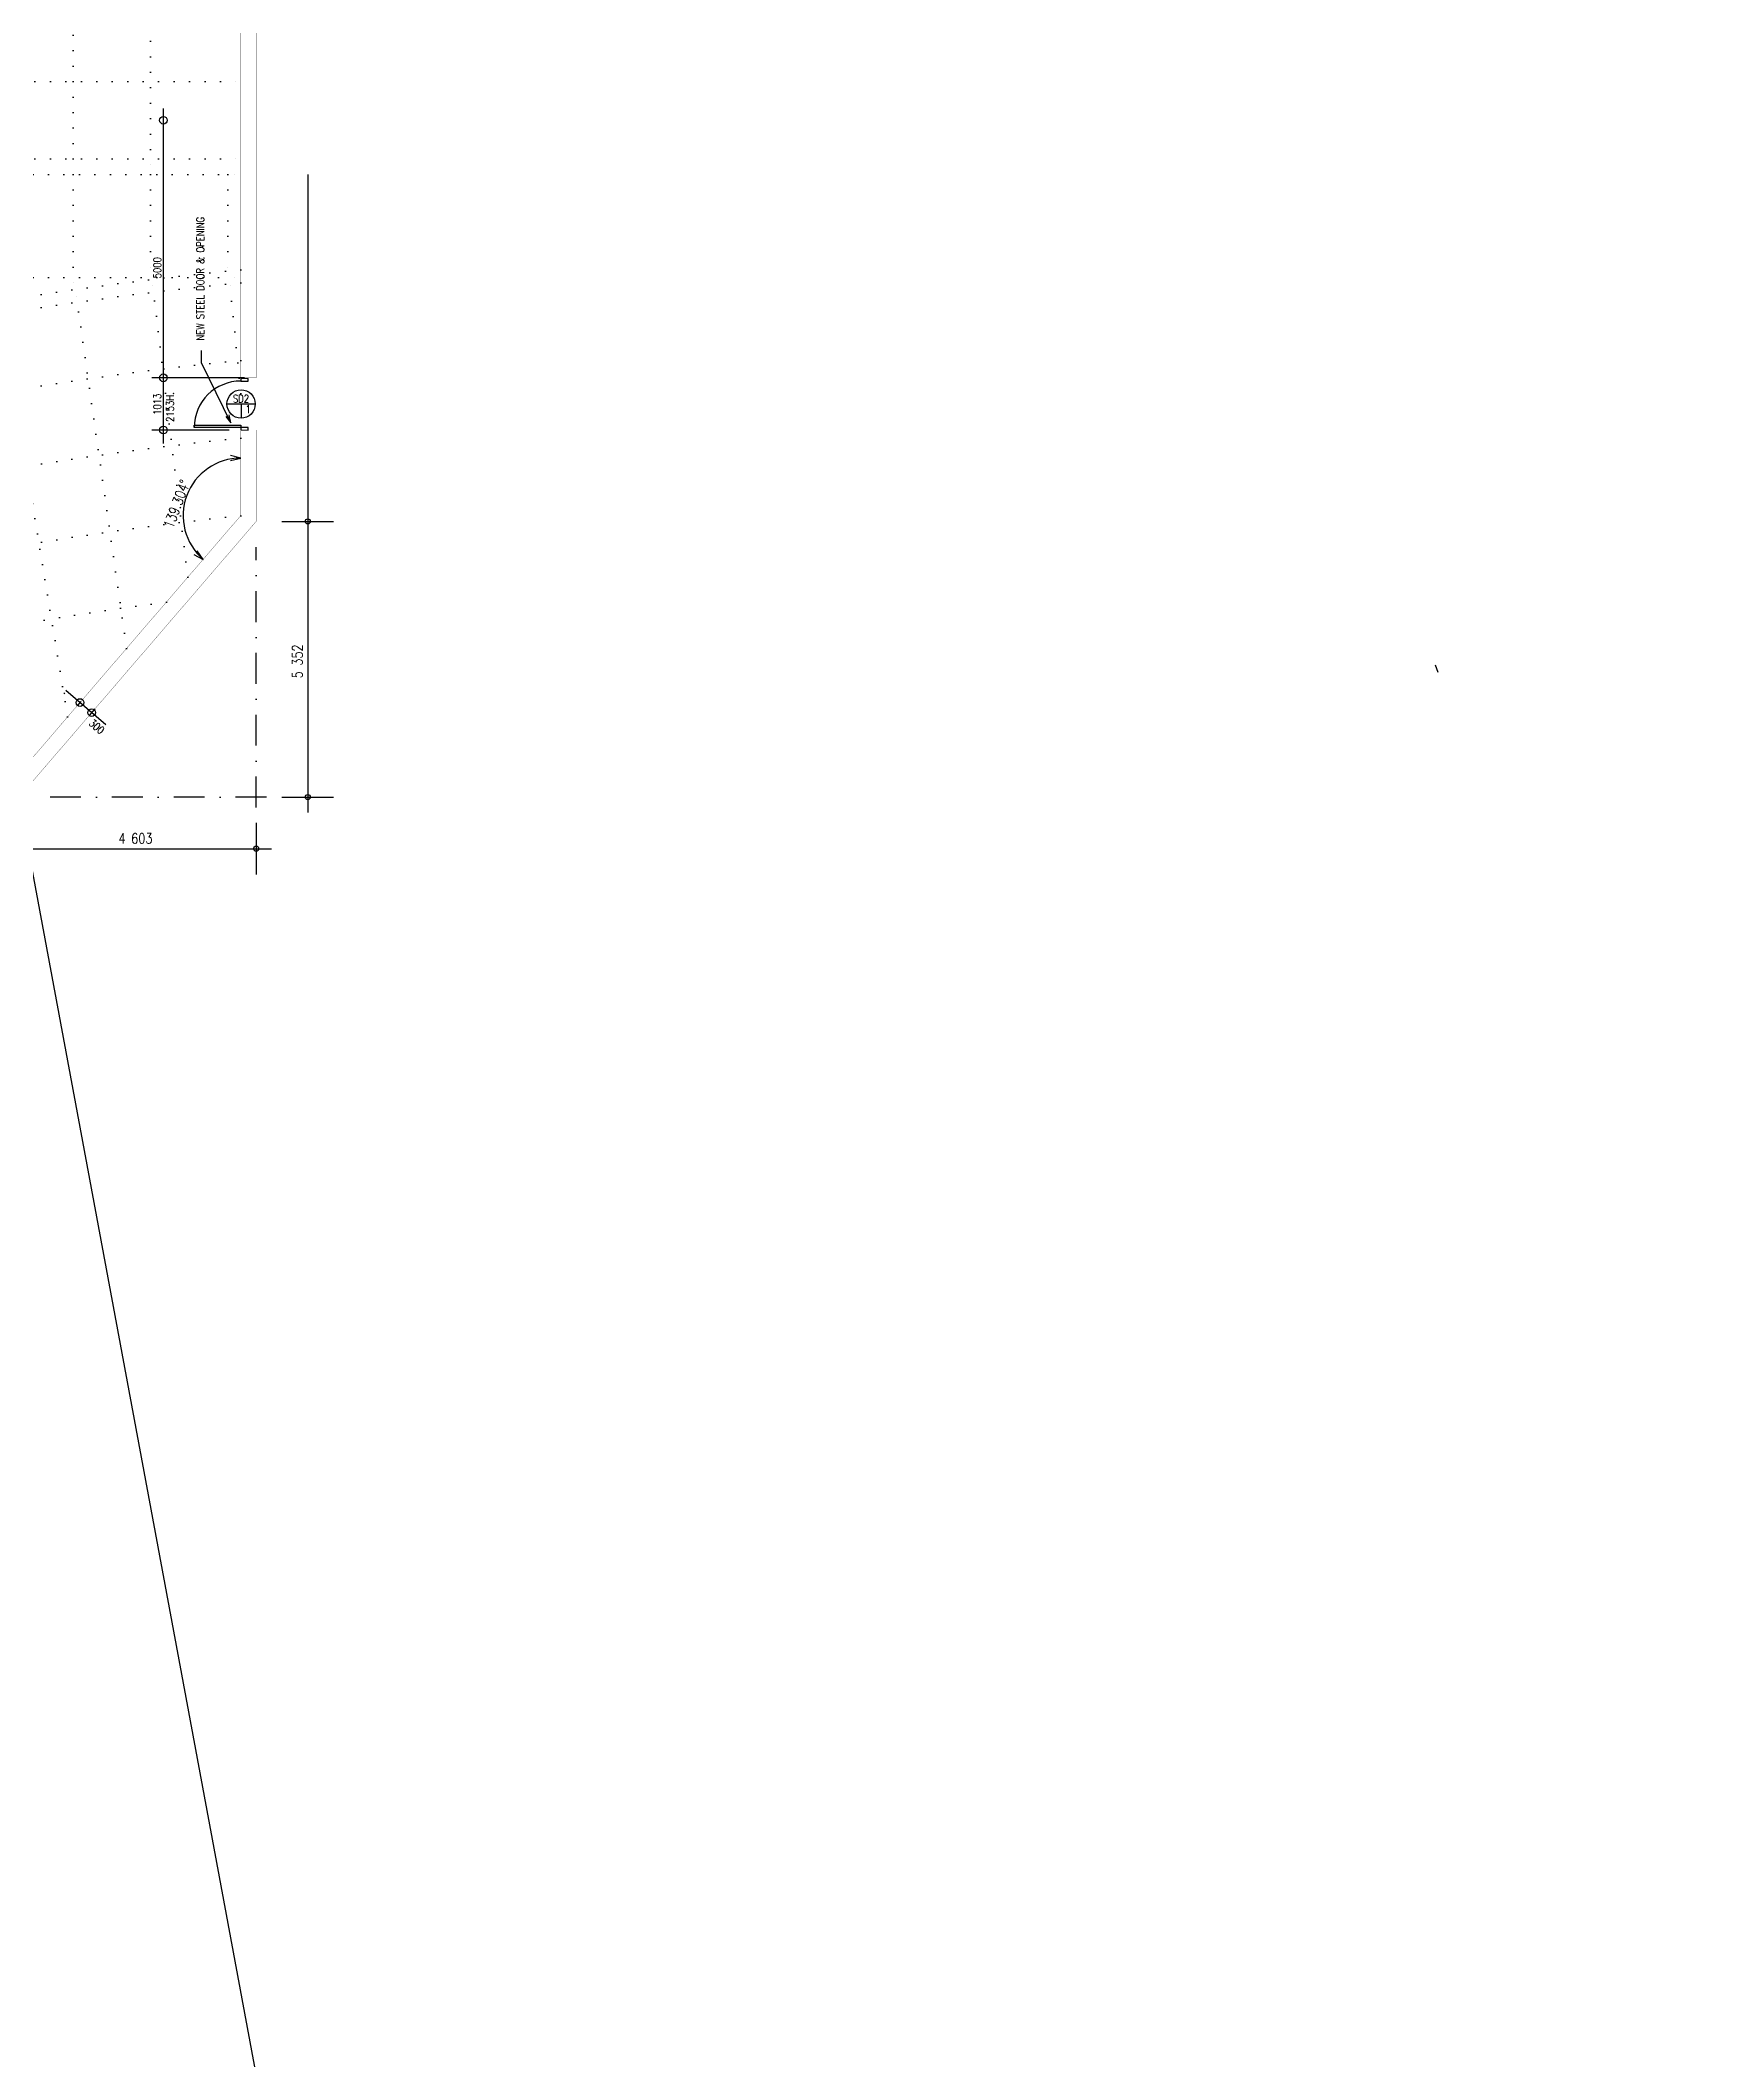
# Model space of a CAD drawing. Header units: millimetres. Extents: x -164841 to 156300, y -101000 to 60475.
# Drawn here: x -10388 to 22103, y -54845 to -15650 of the extents above; entities that cross this region are included whole.
import ezdxf

# ---------------------------------------------------------------- set-up
doc = ezdxf.new("R2010")
doc.units = ezdxf.units.MM
doc.header["$LTSCALE"] = 1200
for name, pattern in [('s1103a$0$DASHDOT', [1, 0.5, -0.25, 0, -0.25]), ('s1103a$0$DOT', [0.25, 0, -0.25]), ('s3103a$0$DOT', [0.25, 0, -0.25])]:
    doc.linetypes.add(name, pattern=pattern)
for name, color, linetype in [('s1103a$0$11', 7, 'Continuous'), ('s1103a$0$12', 7, 'Continuous'), ('s1103a$0$29', 7, 'Continuous'), ('s1103a$0$30', 7, 'Continuous'), ('s1103a$0$4', 7, 'Continuous'), ('s1103a$0$9', 7, 'Continuous'), ('s3103a$0$4', 7, 'Continuous'), ('s3103a$0$9', 7, 'Continuous')]:
    doc.layers.add(name, color=color, linetype=linetype)
doc.styles.add('s1103a$0$STANDARD', font='SIMPLEX')

# ---------------------------------------------------------------- blocks, each defined once
blk = doc.blocks.new('s1103a$0$D1050B')
at = {"layer": 's1103a$0$30', "color": 14, "linetype": 'Continuous'}
blk.add_lwpolyline([(0.05, 0.15), (0.05, 1.1), (0.1, 1.1), (0.1, 0.15), (0, 0.1501), (0, 0), (0.05, 0), (0.05, 0.15)], dxfattribs=at)
blk.add_lwpolyline([(1, 0), (1.05, -0.0001), (1.0499, 0.15), (1, 0.1499)], close=True, dxfattribs=at)
blk.add_arc((0.05, 0.150013), 0.950003, 359.999967, 89.999967, dxfattribs=at)
blk = doc.blocks.new('s1103a$0$DRMK2')
at = {"layer": 's1103a$0$29', "color": 3, "linetype": 'Continuous'}
for p, q in [((-0.275, 0), (0.275, 0)), ((0, 0), (0, -0.275))]:
    blk.add_line(p, q, dxfattribs=at)
blk.add_circle((0, 0), 0.275, dxfattribs=at)
at = {"layer": 's1103a$0$29', "color": 3, "linetype": 'Continuous', "style": 's1103a$0$STANDARD', "width": 0.8}
for tag, p in [('TAG6', (-0.2183, 0.03)), ('TAG1', (-0.1587, 0.03)), ('TAG5', (-0.2242, -0.175)), ('TAG4', (-0.1647, -0.175)), ('TAG3', (0.0258, -0.175)), ('TAG2', (0.0853, -0.175))]:
    blk.add_attdef(tag, p, '', height=0.15, rotation=359.99999, dxfattribs=at)
blk = doc.blocks.new('s1103a')
at = {"layer": 's1103a$0$11', "color": 14, "linetype": 'Continuous'}
blk.add_line((16735, -27920), (16686, -27779), dxfattribs=at)
at = {"layer": 's1103a$0$12', "color": 2, "linetype": 'Continuous'}
for p, q in [((-8000, -23476), (-8000, -16974)), ((-5200, -18250), (-5200, -30639)), ((-7261, -21910), (-7261, -21670)), ((-6691, -23071), (-7261, -21910)), ((-6425, -22200), (-8225, -22200)), ((-6725, -23213), (-8225, -23213)), ((-5700, -24987), (-4700, -24987)), ((-9917, -28313), (-9933, -28331)), ((-9118, -28933), (-9892, -28268)), ((-9604, -28486), (-9668, -28560)), ((-9329, -28626), (-9440, -28755)), ((0, -88500), (-10803, -30340)), ((-5700, -30339), (-4700, -30339)), ((-6200, -30840), (-6200, -31840)), ((-11103, -31340), (-5900, -31340))]:
    blk.add_line(p, q, dxfattribs=at)
at = {"layer": 's1103a$0$12', "color": 2, "linetype": 's1103a$0$DASHDOT'}
for p, q in [((-6200, -30540), (-6200, -25487)), ((-6000, -30339), (-10303, -30340))]:
    blk.add_line(p, q, dxfattribs=at)
at = {"layer": 's1103a$0$12', "color": 2, "linetype": 'Continuous'}
for points in [[(-6791, -22952), (-6691, -23071), (-6724, -22919)], [(-6700, -23808), (-6500, -23758), (-6700, -23708)], [(-7413, -25631), (-7229, -25724), (-7348, -25556)]]:
    blk.add_lwpolyline(points, dxfattribs=at)
for centre, radius in [((-8000, -17200), 75), ((-8000, -22200), 75), ((-8000, -22200), 75), ((-8000, -23213), 75), ((-5200, -24987), 50), ((-9619, -28503), 75), ((-9619, -28503), 75), ((-9391, -28698), 75), ((-5200, -30339), 50), ((-6200, -31340), 50)]:
    blk.add_circle(centre, radius, dxfattribs=at)
blk.add_arc((-6500, -24876), 1118, 90, 229.3043, dxfattribs=at)
blk.add_point((-7239, -19656), dxfattribs=at)
at = {"layer": 's1103a$0$4', "color": 7, "linetype": 's1103a$0$DOT'}
for p, q in [((-69050, -18250), (-6500, -18250)), ((-9750, -18250), (-9750, -20490)), ((-8250, -18250), (-8250, -20292)), ((-6750, -18250), (-6750, -20127)), ((-69050, -20250), (-6500, -20250)), ((-7527, -26070), (-8224, -20289)), ((-6500, -22505), (-6734, -20126)), ((-9859, -28782), (-11192, -20713)), ((-8715, -27452), (-9710, -20485))]:
    blk.add_line(p, q, dxfattribs=at)
for radius, start, end in [(68705, 95.42872, 149.79976), (68455, 95.44861, 149.84944), (66955, 95.57106, 147.58281), (65455, 95.69914, 145.46672), (63955, 95.83327, 143.09848), (62455, 97.3049, 140.40123)]:
    blk.add_arc((0, -88500), radius, start, end, dxfattribs=at)
at = {"layer": 's1103a$0$9', "color": 14, "linetype": 'Continuous', "const_width": 5}
for points in [[(-6200, -18250), (-6200, -22200), (-6500, -22200), (-6500, -18250)], [(-10962, -30064), (-6500, -24876), (-6500, -23213), (-6200, -23213), (-6200, -24987), (-10803, -30340), (-6200, -24987), (-10803, -30340)]]:
    blk.add_lwpolyline(points, dxfattribs=at)
at = {"xscale": 949.998, "yscale": 949.998, "zscale": 1000, "rotation": 89.87502300000001}
blk.add_blockref('s1103a$0$D1050B', (-6357, -23213), dxfattribs=at)
ref = blk.add_blockref('s1103a$0$DRMK2', (-6493, -22708), dxfattribs=dict(xscale=999.9979999999999, yscale=999.9979999999999, zscale=1000))
ref.add_attrib('TAG1', 'SD2', (-6652, -22678), dxfattribs={"layer": 's1103a$0$29', "color": 3, "linetype": 'Continuous', "height": 150, "style": 's1103a$0$STANDARD', "width": 0.8})
ref.add_attrib('TAG2', '1', (-6408, -22883), dxfattribs={"layer": 's1103a$0$29', "color": 3, "linetype": 'Continuous', "height": 150, "style": 's1103a$0$STANDARD', "width": 0.8})
at = {"layer": 's1103a$0$12', "color": 2, "linetype": 'Continuous', "style": 's1103a$0$STANDARD', "width": 0.8}
for s, height, rotation, p in [('NEW STEEL DOOR & OPENING', 150, 90, (-7208, -21478)), ('5000', 150, 90, (-8045, -20269)), ('1013', 150, 90, (-8045, -22918)), ('2153H.', 150, 90, (-7795, -23056)), ('139.304%%d', 200, 69.6521, (-7816, -25140)), ('5 352', 200, 90, (-5300, -28034)), ('300', 150, 319.2972, (-9460, -28927))]:
    blk.add_text(s, height=height, rotation=rotation, dxfattribs=at).set_placement(p)
blk.add_text('4 603', height=200, dxfattribs=at).set_placement((-8872, -31240))
blk = doc.blocks.new('s3103a')
at = {"layer": 's3103a$0$4', "linetype": 's3103a$0$DOT'}
for p, q in [((-9750, -18250), (-9750, 38750)), ((-8250, 36250), (-8250, -18250)), ((-30000, -16450), (-6500, -16450)), ((-30000, -17950), (-6500, -17950))]:
    blk.add_line(p, q, dxfattribs=at)
at = {"layer": 's3103a$0$9', "color": 14, "linetype": 'Continuous', "const_width": 5}
for points in [[(16300, 48050), (16300, 39050), (22100, 39050), (22100, 31500), (11550, 31500), (11550, 19350), (10474, 19350), (-6200, 2676), (-6200, -18250)], [(11250, 31600), (11250, 19650), (10350, 19650), (-6500, 2800), (-6500, -18250)]]:
    blk.add_lwpolyline(points, dxfattribs=at)

msp = doc.modelspace()

# ---------------------------------------------------------------- block references
for name in ['s3103a', 's1103a']:
    msp.add_blockref(name, (0, 0))

doc.saveas('drawing.dxf')
